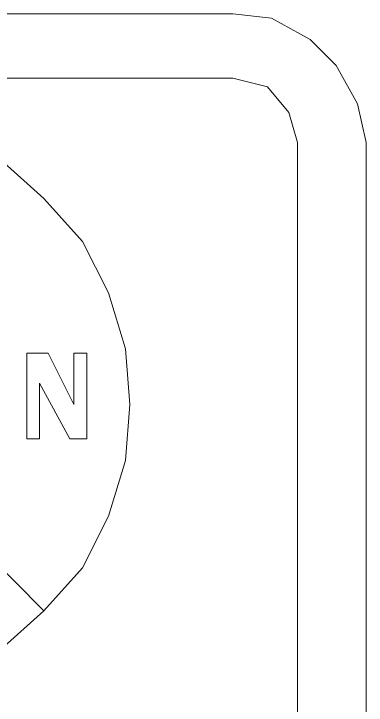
# Model space of a CAD drawing. Extents: x 2510 to 2658, y 709 to 763.
# Drawn here: x 2524.176 to 2525.601, y 754.056 to 756.853 of the extents above; entities that cross this region are included whole.
import ezdxf

# ---------------------------------------------------------------- set-up
doc = ezdxf.new("R2010")
doc.units = 0
doc.header["$MEASUREMENT"] = 0
doc.layers.add('HANBO', color=7, linetype='CONTINUOUS', lineweight=9)

# ---------------------------------------------------------------- blocks, each defined once
blk = doc.blocks.new('ea')
at = {"layer": 'HANBO', "lineweight": 0}
for points in [[(57.2716, 80.5321), (54.291, 80.5321)], [(57.782, 80.0381), (57.7491, 80.1863), (57.6668, 80.3345), (57.568, 80.4333), (57.4197, 80.5157), (57.2716, 80.5321)], [(57.2716, 80.2851), (54.291, 80.2851)], [(57.5186, 80.0381), (57.4856, 80.1534), (57.4033, 80.2521), (57.2716, 80.2851)], [(56.3823, 78.095), (56.547, 78.2432), (56.6952, 78.4079), (56.794, 78.6055), (56.8599, 78.8195), (56.8763, 79.0336), (56.8599, 79.2477), (56.794, 79.4617), (56.6952, 79.6593), (56.547, 79.824), (56.3823, 79.9722)], [(57.5186, 77.0411), (57.5186, 80.0381)], [(57.782, 77.0411), (57.782, 80.0381)], [(54.9662, 79.8404), (56.547, 78.2432)], [(56.4811, 79.2312), (56.4811, 78.9018), (56.5305, 78.9018), (56.5305, 79.116)], [(56.5634, 79.2312), (56.4811, 79.2312)], [(56.6623, 79.0336), (56.5634, 79.2312)], [(56.6623, 79.2312), (56.6623, 79.0336)], [(56.6623, 79.2312), (56.7117, 79.2312), (56.7117, 78.9018)], [(56.7117, 78.9018), (56.6458, 78.9018), (56.5305, 79.116)]]:
    blk.add_lwpolyline(points, dxfattribs=at)

msp = doc.modelspace()

# ---------------------------------------------------------------- block references
at = {"layer": 'HANBO', "color": 3, "xscale": 1.055206152000143, "yscale": 1.055206152000143, "zscale": 1.055206152000143}
msp.add_blockref('ea', (2464.6291, 671.8754), dxfattribs=at)

doc.saveas('drawing.dxf')
